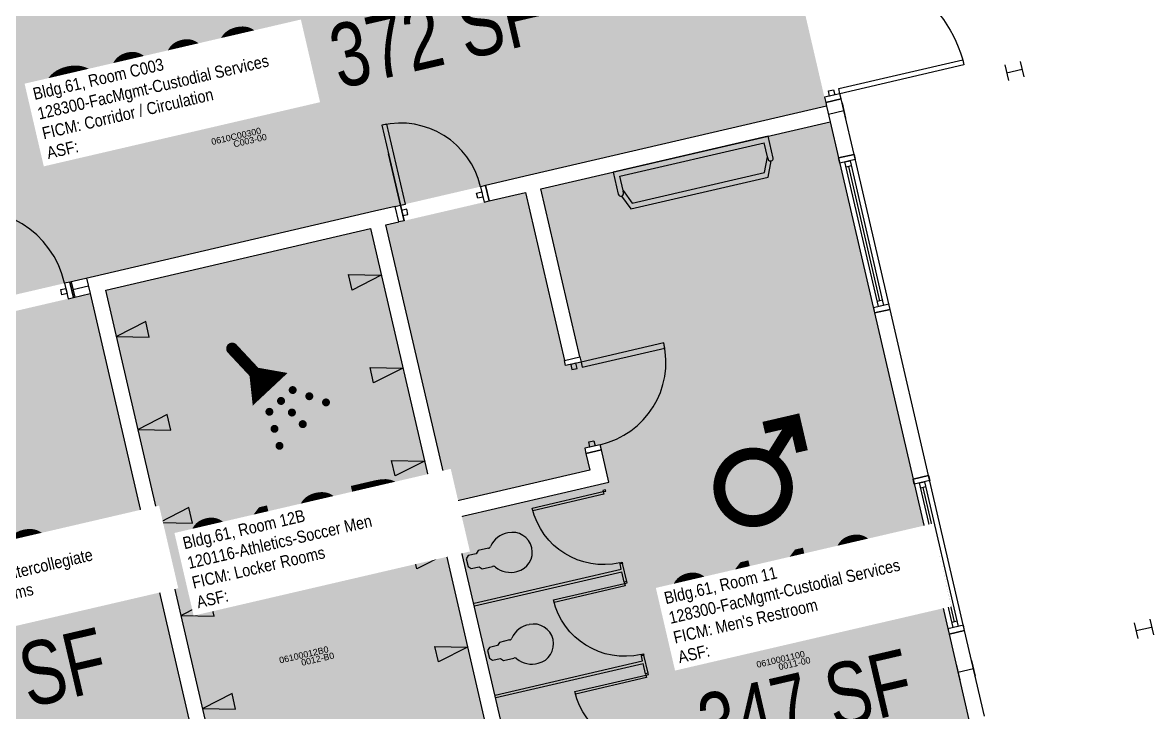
# Model space of a CAD drawing. Header units: inches. Extents: x 69199117 to 69200699, y 27664316 to 27667609.
# Drawn here: x 69199911.7 to 69200338.2, y 27665064.9 to 27665325 of the extents above; entities that cross this region are included whole.
import ezdxf
from ezdxf.enums import TextEntityAlignment as Align

# ---------------------------------------------------------------- set-up
doc = ezdxf.new("R2010")
doc.units = ezdxf.units.IN
doc.header["$LTSCALE"] = 10
doc.header["$MEASUREMENT"] = 0
doc.layers.get('0').update_dxf_attribs({"linetype": 'CONTINUOUS'})
for name, color, linetype in [('A-COLS', 5, 'CONTINUOUS'), ('A-DOOR', 2, 'CONTINUOUS'), ('A-FLOR', 3, 'CONTINUOUS'), ('A-GLAZ', 1, 'CONTINUOUS'), ('A-IDEN-ICON', 4, 'CONTINUOUS'), ('A-IDEN-RNUM', 7, 'CONTINUOUS'), ('A-IDEN-SNUM', 4, 'CONTINUOUS'), ('A-IDEN-VNUM', 4, 'CONTINUOUS'), ('A-WALL', 5, 'CONTINUOUS'), ('AREA-TEXT', 3, 'CONTINUOUS'), ('Rooms-Category-Color', 7, 'CONTINUOUS'), ('Rooms-College-Color', 7, 'CONTINUOUS'), ('Rooms-Department-Color', 7, 'CONTINUOUS'), ('Rooms-Division-Color', 7, 'CONTINUOUS'), ('Rooms-Information', 7, 'CONTINUOUS')]:
    doc.layers.add(name, color=color, linetype=linetype)
doc.styles.add('CP_AREA', font='arial.ttf', dxfattribs={"height": 15})
doc.styles.add('CP_ROOMVNUMBER', font='arial.ttf', dxfattribs={"width": 0.85, "height": 0.075})
doc.styles.get("Standard").update_dxf_attribs({"font": 'arial.ttf'})

# ---------------------------------------------------------------- blocks, each defined once
blk = doc.blocks.new('CPSHOWER')
at = {"color": 0, "linetype": 'ByBlock'}
for points, const_width in [([(-0.0319, 0.0624, 1), (-0.0281, 0.0689, 1)], 0.0075), ([(0.0302, -0.0036, 1), (0.0345, -0.0011, 1)], 0.005), ([(0.0128, -0.0136, 1), (0.0172, -0.0111, 1)], 0.005), ([(0.0488, -0.0159, 1), (0.0531, -0.0134, 1)], 0.005), ([(-0.0045, -0.0236, 1), (-0.0002, -0.0211, 1)], 0.005), ([(0.0228, -0.0309, 1), (0.0272, -0.0284, 1)], 0.005), ([(0.0675, -0.0282, 1), (0.0718, -0.0257, 1)], 0.005), ([(-0.0031, -0.0459, 1), (0.0012, -0.0434, 1)], 0.005), ([(0.0328, -0.0482, 1), (0.0372, -0.0457, 1)], 0.005), ([(-0.0018, -0.0682, 1), (0.0025, -0.0657, 1)], 0.005)]:
    blk.add_lwpolyline(points, format="xyb", close=True, dxfattribs=dict(at, const_width=const_width))
at = {"color": 0, "linetype": 'ByBlock', "const_width": 0.015}
blk.add_lwpolyline([(-0.01, 0.031), (-0.03, 0.0656)], dxfattribs=at)
at = {"color": 0, "linetype": 'ByBlock'}
blk.add_lwpolyline([(-0.015, 0.0396, 0, 0.06, 0), (0.005, 0.005, 0.06, 0.06, 0)], format="xyseb", dxfattribs=at)
blk = doc.blocks.new('CPMEN')
at = {"const_width": 0.015}
for points in [[(0.055, 0.01), (0.055, 0.05), (0.015, 0.05)], [(0.0151, 0.0101), (0.055, 0.05)]]:
    blk.add_lwpolyline(points, dxfattribs=at)
blk.add_lwpolyline([(-0.0575, -0.02, 1), (0.0275, -0.02, 1)], format="xyb", close=True, dxfattribs=at)

msp = doc.modelspace()

# ---------------------------------------------------------------- hatches: boundary and pattern name
at = {"layer": 'Rooms-Category-Color', "true_color": 0xadadad}
for points in [[(69199713.29, 27665176.97), (69200214.94, 27665293.45), (69200191.42, 27665394.75), (69199689.77, 27665278.27)], [(69200107.2, 27665262.27), (69200216.3, 27665287.6), (69200283.02, 27665000.25), (69200115.48, 27664961.35), (69200074.43, 27665138.14), (69200132.87, 27665151.71), (69200129.59, 27665165.84), (69200123.75, 27665164.48), (69200125.67, 27665156.2), (69200073.07, 27665143.99), (69200048.76, 27665248.7), (69200101.36, 27665260.91), (69200116.51, 27665195.65), (69200122.36, 27665197.01)]]:
    msp.add_hatch(color=253, dxfattribs=at).paths.add_polyline_path(points)
at = {"layer": 'Rooms-Category-Color', "true_color": 0xffe090}
for points in [[(69199943.07, 27665224.16), (69200042.91, 27665247.34), (69200099.46, 27665003.82), (69199999.61, 27664980.64)], [(69199937.23, 27665222.8), (69199797.44, 27665190.35), (69199844.71, 27664986.76), (69199971.83, 27665016.28), (69199971.27, 27665018.72), (69199983.93, 27665021.66)]]:
    msp.add_hatch(color=41, dxfattribs=at).paths.add_polyline_path(points)
at = {"layer": 'Rooms-College-Color', "true_color": 0xadadad}
for points in [[(69199713.29, 27665176.97), (69200214.94, 27665293.45), (69200191.42, 27665394.75), (69199689.77, 27665278.27)], [(69200107.2, 27665262.27), (69200216.3, 27665287.6), (69200283.02, 27665000.25), (69200115.48, 27664961.35), (69200074.43, 27665138.14), (69200132.87, 27665151.71), (69200129.59, 27665165.84), (69200123.75, 27665164.48), (69200125.67, 27665156.2), (69200073.07, 27665143.99), (69200048.76, 27665248.7), (69200101.36, 27665260.91), (69200116.51, 27665195.65), (69200122.36, 27665197.01)], [(69199943.07, 27665224.16), (69200042.91, 27665247.34), (69200099.46, 27665003.82), (69199999.61, 27664980.64)]]:
    msp.add_hatch(color=253, dxfattribs=at).paths.add_polyline_path(points)
at = {"layer": 'Rooms-College-Color', "true_color": 0x80bc67}
msp.add_hatch(color=83, dxfattribs=at).paths.add_polyline_path([(69199937.23, 27665222.8), (69199797.44, 27665190.35), (69199844.71, 27664986.76), (69199971.83, 27665016.28), (69199971.27, 27665018.72), (69199983.93, 27665021.66)])
at = {"layer": 'Rooms-Department-Color', "true_color": 0xacacac}
for points in [[(69199713.29, 27665176.97), (69200214.94, 27665293.45), (69200191.42, 27665394.75), (69199689.77, 27665278.27)], [(69200107.2, 27665262.27), (69200216.3, 27665287.6), (69200283.02, 27665000.25), (69200115.48, 27664961.35), (69200074.43, 27665138.14), (69200132.87, 27665151.71), (69200129.59, 27665165.84), (69200123.75, 27665164.48), (69200125.67, 27665156.2), (69200073.07, 27665143.99), (69200048.76, 27665248.7), (69200101.36, 27665260.91), (69200116.51, 27665195.65), (69200122.36, 27665197.01)]]:
    msp.add_hatch(color=253, dxfattribs=at).paths.add_polyline_path(points)
at = {"layer": 'Rooms-Department-Color', "true_color": 0x604aed}
for points in [[(69199943.07, 27665224.16), (69200042.91, 27665247.34), (69200099.46, 27665003.82), (69199999.61, 27664980.64)], [(69199937.23, 27665222.8), (69199797.44, 27665190.35), (69199844.71, 27664986.76), (69199971.83, 27665016.28), (69199971.27, 27665018.72), (69199983.93, 27665021.66)]]:
    msp.add_hatch(color=173, dxfattribs=at).paths.add_polyline_path(points)
at = {"layer": 'Rooms-Division-Color', "true_color": 0xadadad}
for points in [[(69199713.29, 27665176.97), (69200214.94, 27665293.45), (69200191.42, 27665394.75), (69199689.77, 27665278.27)], [(69200107.2, 27665262.27), (69200216.3, 27665287.6), (69200283.02, 27665000.25), (69200115.48, 27664961.35), (69200074.43, 27665138.14), (69200132.87, 27665151.71), (69200129.59, 27665165.84), (69200123.75, 27665164.48), (69200125.67, 27665156.2), (69200073.07, 27665143.99), (69200048.76, 27665248.7), (69200101.36, 27665260.91), (69200116.51, 27665195.65), (69200122.36, 27665197.01)]]:
    msp.add_hatch(color=253, dxfattribs=at).paths.add_polyline_path(points)
at = {"layer": 'Rooms-Division-Color', "true_color": 0x604aed}
for points in [[(69199943.07, 27665224.16), (69200042.91, 27665247.34), (69200099.46, 27665003.82), (69199999.61, 27664980.64)], [(69199937.23, 27665222.8), (69199797.44, 27665190.35), (69199844.71, 27664986.76), (69199971.83, 27665016.28), (69199971.27, 27665018.72), (69199983.93, 27665021.66)]]:
    msp.add_hatch(color=173, dxfattribs=at).paths.add_polyline_path(points)

# ---------------------------------------------------------------- linework, layer by layer
at = {"layer": 'A-COLS'}
for p, q in [((69200282.16, 27665309.05), (69200283.51, 27665303.21)), ((69200288, 27665310.41), (69200289.36, 27665304.56)), ((69200282.84, 27665306.13), (69200288.68, 27665307.49)), ((69200214.94, 27665293.45), (69200216.3, 27665287.6)), ((69200215.62, 27665290.52), (69200221.47, 27665291.88)), ((69200220.79, 27665294.8), (69200222.15, 27665288.96)), ((69199935.87, 27665228.65), (69199937.23, 27665222.8)), ((69199930.02, 27665227.29), (69199931.38, 27665221.45)), ((69199930.7, 27665224.37), (69199936.55, 27665225.73)), ((69200336.85, 27665100.01), (69200338.21, 27665094.16)), ((69200331.01, 27665098.65), (69200332.37, 27665092.8)), ((69200331.69, 27665095.73), (69200337.53, 27665097.08)), ((69200263.8, 27665083.04), (69200265.15, 27665077.2)), ((69200269.64, 27665084.4), (69200271, 27665078.56)), ((69200264.48, 27665080.12), (69200270.32, 27665081.48))]:
    msp.add_line(p, q, dxfattribs=at)
at = {"layer": 'A-DOOR'}
for p, q in [((69200219.55, 27665300.16), (69200266.3, 27665311.02)), ((69200266.75, 27665309.07), (69200220, 27665298.21)), ((69200266.3, 27665311.02), (69200266.75, 27665309.07)), ((69200220, 27665298.21), (69200219.55, 27665300.16)), ((69200049.16, 27665286.78), (69200047.21, 27665286.33)), ((69200047.21, 27665286.33), (69200054.22, 27665256.13)), ((69200056.17, 27665256.58), (69200049.16, 27665286.78)), ((69200055.58, 27665250.28), (69200049.72, 27665275.49)), ((69200054.22, 27665256.13), (69200056.17, 27665256.58)), ((69200153.53, 27665204.24), (69200122.36, 27665197.01)), ((69200122.81, 27665195.06), (69200153.98, 27665202.3)), ((69200153.98, 27665202.3), (69200153.53, 27665204.24)), ((69200122.36, 27665197.01), (69200122.81, 27665195.06))]:
    msp.add_line(p, q, dxfattribs=at)
at = {"layer": 'A-DOOR', "extrusion": (0, 0, -1)}
msp.add_arc((-69200220, 27665298.21), 48, 76.9283, 166.9283, dxfattribs=at)
at = {"layer": 'A-DOOR'}
for centre, radius, start, end in [((69200054.22, 27665256.13), 31, 13.0717, 103.0717), ((69199892.52, 27665218.58), 36, 13.0717, 103.0717), ((69200122.36, 27665197.01), 32, 283.0717, 13.0717)]:
    msp.add_arc(centre, radius, start, end, dxfattribs=at)
at = {"layer": 'A-FLOR'}
for p, q in [((69200192.92, 27665282.17), (69200134.48, 27665268.6)), ((69200136.95, 27665267.1), (69200191.36, 27665279.73)), ((69200192.61, 27665274.35), (69200191.36, 27665279.73)), ((69200194.84, 27665273.89), (69200192.92, 27665282.17)), ((69200191.49, 27665268.49), (69200192.62, 27665274.34)), ((69200192.73, 27665274.14), (69200192.89, 27665273.44)), ((69200192.93, 27665266.78), (69200194.06, 27665272.85)), ((69200134.48, 27665268.6), (69200136.4, 27665260.33)), ((69200138.2, 27665261.71), (69200136.95, 27665267.1)), ((69200141.12, 27665254.75), (69200192.93, 27665266.78)), ((69200141.66, 27665256.93), (69200191.49, 27665268.49)), ((69200138.2, 27665261.71), (69200141.66, 27665256.93)), ((69200137.6, 27665259.58), (69200141.12, 27665254.75)), ((69200138.35, 27665260.78), (69200138.19, 27665261.48)), ((69200034.62, 27665230.02), (69200046.98, 27665229.81)), ((69200035.97, 27665224.17), (69200034.62, 27665230.02)), ((69200046.98, 27665229.81), (69200035.97, 27665224.17)), ((69199958.15, 27665212.26), (69199947.14, 27665206.63)), ((69199959.51, 27665206.42), (69199958.15, 27665212.26)), ((69199947.14, 27665206.63), (69199959.51, 27665206.42)), ((69200042.76, 27665194.95), (69200055.13, 27665194.74)), ((69200044.12, 27665189.11), (69200042.76, 27665194.95)), ((69200055.13, 27665194.74), (69200044.12, 27665189.11)), ((69199966.29, 27665177.2), (69199955.28, 27665171.56)), ((69199967.65, 27665171.35), (69199966.29, 27665177.2)), ((69199955.28, 27665171.56), (69199967.65, 27665171.35)), ((69200050.9, 27665159.88), (69200063.27, 27665159.68)), ((69200052.26, 27665154.04), (69200050.9, 27665159.88)), ((69200063.27, 27665159.68), (69200052.26, 27665154.04)), ((69200103.94, 27665141.92), (69200130.73, 27665148.13)), ((69200130.96, 27665147.16), (69200104.17, 27665140.94)), ((69200131.59, 27665148.85), (69200130.62, 27665148.62)), ((69200130.62, 27665148.62), (69200130.73, 27665148.13)), ((69200130.73, 27665148.13), (69200131.7, 27665148.36)), ((69200130.73, 27665148.13), (69200130.96, 27665147.16)), ((69200131.7, 27665148.36), (69200131.59, 27665148.85)), ((69199974.44, 27665142.13), (69199963.43, 27665136.49)), ((69199975.79, 27665136.29), (69199974.44, 27665142.13)), ((69200104.17, 27665140.94), (69200103.94, 27665141.92)), ((69199963.43, 27665136.49), (69199975.79, 27665136.29)), ((69200083.5, 27665125.88, -2), (69200082.75, 27665124.68, -2)), ((69200087.4, 27665126.78, -2), (69200083.5, 27665125.88, -2)), ((69200060.4, 27665118.97), (69200059.04, 27665124.82)), ((69200059.04, 27665124.82), (69200071.41, 27665124.61)), ((69200071.41, 27665124.61), (69200060.4, 27665118.97)), ((69200079.83, 27665124, -2), (69200079.08, 27665122.8, -2)), ((69200079.08, 27665122.8, -2), (69200079.76, 27665119.87, -2)), ((69200082.75, 27665124.68, -2), (69200079.83, 27665124, -2)), ((69200136.95, 27665121.35), (69200137.92, 27665121.57)), ((69200136.95, 27665121.35), (69200137.92, 27665121.57)), ((69200137.06, 27665120.86), (69200136.95, 27665121.35)), ((69200138.04, 27665121.09), (69200137.06, 27665120.86)), ((69200138.04, 27665121.09), (69200137.06, 27665120.86)), ((69200137.92, 27665121.57), (69200138.04, 27665121.09)), ((69200137.92, 27665121.57), (69200138.04, 27665121.09)), ((69200139.62, 27665114.27), (69200138.04, 27665121.09)), ((69200079.76, 27665119.87, -2), (69200080.96, 27665119.13, -2)), ((69200080.96, 27665119.13, -2), (69200083.88, 27665119.81, -2)), ((69200081.99, 27665106.02), (69200137.52, 27665118.91)), ((69200082.22, 27665105.05), (69200137.74, 27665117.94)), ((69200083.88, 27665119.81, -2), (69200085.08, 27665119.06, -2)), ((69200085.08, 27665119.06, -2), (69200088.98, 27665119.96, -2)), ((69200137.52, 27665118.91), (69200137.06, 27665120.86)), ((69200138.65, 27665114.04), (69200137.74, 27665117.94)), ((69200111.97, 27665107.33), (69200138.76, 27665113.55)), ((69200138.99, 27665112.58), (69200112.2, 27665106.36)), ((69200139.62, 27665114.27), (69200138.65, 27665114.04)), ((69200139.62, 27665114.27), (69200138.65, 27665114.04)), ((69200138.65, 27665114.04), (69200138.76, 27665113.55)), ((69200138.76, 27665113.55), (69200139.73, 27665113.78)), ((69200138.76, 27665113.55), (69200139.73, 27665113.78)), ((69200138.76, 27665113.55), (69200138.99, 27665112.58)), ((69200139.73, 27665113.78), (69200139.62, 27665114.27)), ((69200139.73, 27665113.78), (69200139.62, 27665114.27)), ((69199982.58, 27665107.06), (69199971.57, 27665101.43)), ((69199983.93, 27665101.22), (69199982.58, 27665107.06)), ((69200112.2, 27665106.36), (69200111.97, 27665107.33)), ((69199971.57, 27665101.43), (69199983.93, 27665101.22)), ((69200091.53, 27665091.3, -2), (69200090.78, 27665090.1, -2)), ((69200095.42, 27665092.2, -2), (69200091.53, 27665091.3, -2)), ((69200067.19, 27665089.75), (69200079.55, 27665089.54)), ((69200068.54, 27665083.91), (69200067.19, 27665089.75)), ((69200079.55, 27665089.54), (69200068.54, 27665083.91)), ((69200087.86, 27665089.42, -2), (69200087.11, 27665088.22, -2)), ((69200087.11, 27665088.22, -2), (69200087.79, 27665085.29, -2)), ((69200090.78, 27665090.1, -2), (69200087.86, 27665089.42, -2)), ((69200144.98, 27665086.77), (69200145.95, 27665086.99)), ((69200144.98, 27665086.77), (69200145.95, 27665086.99)), ((69200144.98, 27665086.77), (69200145.95, 27665086.99)), ((69200145.95, 27665086.99), (69200146.07, 27665086.51)), ((69200145.95, 27665086.99), (69200146.07, 27665086.51)), ((69200145.95, 27665086.99), (69200146.07, 27665086.51)), ((69200087.79, 27665085.29, -2), (69200088.99, 27665084.55, -2)), ((69200088.99, 27665084.55, -2), (69200091.91, 27665085.22, -2)), ((69200090.02, 27665071.44), (69200145.54, 27665084.33)), ((69200090.02, 27665071.44), (69200145.54, 27665084.33)), ((69200090.25, 27665070.47), (69200145.77, 27665083.36)), ((69200090.25, 27665070.47), (69200145.77, 27665083.36)), ((69200091.91, 27665085.22, -2), (69200093.11, 27665084.48, -2)), ((69200093.11, 27665084.48, -2), (69200097.01, 27665085.38, -2)), ((69200145.09, 27665086.28), (69200144.98, 27665086.77)), ((69200146.07, 27665086.51), (69200145.09, 27665086.28)), ((69200146.07, 27665086.51), (69200145.09, 27665086.28)), ((69200146.07, 27665086.51), (69200145.09, 27665086.28)), ((69200145.54, 27665084.33), (69200145.09, 27665086.28)), ((69200145.54, 27665084.33), (69200145.09, 27665086.28)), ((69200146.68, 27665079.46), (69200145.77, 27665083.36)), ((69200146.68, 27665079.46), (69200145.77, 27665083.36)), ((69200147.65, 27665079.69), (69200146.07, 27665086.51)), ((69200147.65, 27665079.69), (69200146.07, 27665086.51)), ((69200120, 27665072.75), (69200146.79, 27665078.97)), ((69200147.65, 27665079.69), (69200146.68, 27665079.46)), ((69200147.65, 27665079.69), (69200146.68, 27665079.46)), ((69200147.65, 27665079.69), (69200146.68, 27665079.46)), ((69200146.68, 27665079.46), (69200146.79, 27665078.97)), ((69200146.79, 27665078.97), (69200147.76, 27665079.2)), ((69200146.79, 27665078.97), (69200147.76, 27665079.2)), ((69200146.79, 27665078.97), (69200147.76, 27665079.2)), ((69200146.79, 27665078.97), (69200147.01, 27665078)), ((69200147.76, 27665079.2), (69200147.65, 27665079.69)), ((69200147.76, 27665079.2), (69200147.65, 27665079.69)), ((69200147.76, 27665079.2), (69200147.65, 27665079.69)), ((69200147.01, 27665078), (69200120.23, 27665071.78)), ((69199990.72, 27665072), (69199979.71, 27665066.36)), ((69199992.08, 27665066.15), (69199990.72, 27665072)), ((69200120.23, 27665071.78), (69200120, 27665072.75)), ((69199979.71, 27665066.36), (69199992.08, 27665066.15))]:
    msp.add_line(p, q, dxfattribs=at)
for centre, radius, start, end in [((69200193.2, 27665274.56), 0.628, 186.4531, 221.7265), ((69200193.83, 27665273.84), 1.02, 202.9515, 3.1919), ((69200137.38, 27665260.55), 1, 193.0717, 13.0717), ((69200095.92, 27665124.33, -2), 8.29, 97.8822, 157.5895), ((69200096.47, 27665125.29, -2), 7.5, 283.0717, 103.0717), ((69200087.11, 27665128, -2), 1.25, 283.0717, 336.2018), ((69200089.26, 27665118.74, -2), 1.25, 49.9416, 103.0717), ((69200095.79, 27665126.76, -2), 9.09, 230.9592, 285.1503), ((69200103.95, 27665089.75, -2), 8.29, 97.8822, 157.5895), ((69200104.5, 27665090.71, -2), 7.5, 283.0717, 103.0717), ((69200095.14, 27665093.42, -2), 1.25, 283.0717, 336.2018), ((69200097.29, 27665084.16, -2), 1.25, 49.9416, 103.0717), ((69200103.82, 27665092.18, -2), 9.09, 230.9592, 285.1503)]:
    msp.add_arc(centre, radius, start, end, dxfattribs=at)
at = {"layer": 'A-FLOR', "extrusion": (0, 0, -1)}
for centre in [(-69200130.73, 27665148.13), (-69200138.76, 27665113.55), (-69200146.79, 27665078.97)]:
    msp.add_arc(centre, 27.5, 256.9283, 346.9283, dxfattribs=at)
at = {"layer": 'A-GLAZ'}
for p, q in [((69200225.31, 27665275.32), (69200219.47, 27665273.97)), ((69200238.88, 27665216.88), (69200225.31, 27665275.32)), ((69200219.47, 27665273.97), (69200233.04, 27665215.52)), ((69200234.53, 27665217.92), (69200221.87, 27665272.47)), ((69200224.27, 27665270.97), (69200222.32, 27665270.52)), ((69200235.06, 27665220.09), (69200223.29, 27665270.75)), ((69200223.82, 27665272.92), (69200236.48, 27665218.37)), ((69200236.03, 27665220.32), (69200234.08, 27665219.87)), ((69200233.04, 27665215.52), (69200238.88, 27665216.88)), ((69200253.42, 27665154.26), (69200247.58, 27665152.9)), ((69200247.58, 27665152.9), (69200261.15, 27665094.45)), ((69200262.64, 27665096.86), (69200249.98, 27665151.4)), ((69200251.93, 27665151.86), (69200264.59, 27665097.31)), ((69200266.99, 27665095.81), (69200253.42, 27665154.26)), ((69200252.38, 27665149.91), (69200250.43, 27665149.46)), ((69200263.17, 27665099.03), (69200251.4, 27665149.68)), ((69200261.15, 27665094.45), (69200266.99, 27665095.81)), ((69200264.14, 27665099.26), (69200262.19, 27665098.8))]:
    msp.add_line(p, q, dxfattribs=at)
at = {"layer": 'A-WALL'}
for p, q in [((69200220, 27665298.21), (69200214.15, 27665296.86)), ((69200214.15, 27665296.86), (69200214.61, 27665294.91)), ((69200214.61, 27665294.91), (69200220.45, 27665296.26)), ((69200220.45, 27665296.26), (69200214.61, 27665294.91)), ((69200215.65, 27665299.26), (69200217.6, 27665299.71)), ((69200216.1, 27665297.31), (69200215.65, 27665299.26)), ((69200218.05, 27665297.76), (69200216.1, 27665297.31)), ((69200217.6, 27665299.71), (69200218.05, 27665297.76)), ((69200220.45, 27665296.26), (69200220, 27665298.21)), ((69200221.47, 27665291.88), (69200220.45, 27665296.26)), ((69200214.94, 27665293.45), (69200102.92, 27665267.44)), ((69200214.61, 27665294.91), (69200214.94, 27665293.45)), ((69200225.31, 27665275.32), (69200221.47, 27665291.88)), ((69200107.2, 27665262.27), (69200216.3, 27665287.6)), ((69200216.3, 27665287.6), (69200219.47, 27665273.97)), ((69200219.47, 27665273.97), (69200225.31, 27665275.32)), ((69200219.47, 27665273.97), (69200225.31, 27665275.32)), ((69200225.31, 27665275.32), (69200225.76, 27665273.37)), ((69200219.92, 27665272.02), (69200219.47, 27665273.97)), ((69200225.76, 27665273.37), (69200219.92, 27665272.02)), ((69200221.87, 27665272.47), (69200223.82, 27665272.92)), ((69200102.92, 27665267.44), (69200086.36, 27665263.59)), ((69200086.36, 27665263.59), (69200084.42, 27665263.14)), ((69200084.42, 27665263.14), (69200085.77, 27665257.3)), ((69200087.72, 27665257.75), (69200086.36, 27665263.59)), ((69200086.36, 27665263.59), (69200087.72, 27665257.75)), ((69200121.9, 27665198.96), (69200107.2, 27665262.27)), ((69200082.92, 27665260.74), (69200084.87, 27665261.19)), ((69200083.37, 27665258.79), (69200082.92, 27665260.74)), ((69200085.32, 27665259.24), (69200083.37, 27665258.79)), ((69200084.87, 27665261.19), (69200085.32, 27665259.24)), ((69200085.77, 27665257.3), (69200087.72, 27665257.75)), ((69200087.72, 27665257.75), (69200101.36, 27665260.91)), ((69200101.36, 27665260.91), (69200116.06, 27665197.6)), ((69200044.48, 27665253.87), (69199938.79, 27665229.33)), ((69200052.27, 27665255.68), (69200044.48, 27665253.87)), ((69200052.27, 27665255.68), (69200054.22, 27665256.13)), ((69200053.63, 27665249.83), (69200052.27, 27665255.68)), ((69200053.63, 27665249.83), (69200052.27, 27665255.68)), ((69200054.22, 27665256.13), (69200055.58, 27665250.28)), ((69200056.62, 27665254.63), (69200054.67, 27665254.18)), ((69200054.67, 27665254.18), (69200055.12, 27665252.23)), ((69200057.07, 27665252.68), (69200056.62, 27665254.63)), ((69200048.76, 27665248.7), (69200053.63, 27665249.83)), ((69200055.58, 27665250.28), (69200053.63, 27665249.83)), ((69200055.12, 27665252.23), (69200057.07, 27665252.68)), ((69199943.07, 27665224.16), (69200042.91, 27665247.34)), ((69200042.91, 27665247.34), (69200067.91, 27665139.71)), ((69200073.07, 27665143.99), (69200048.76, 27665248.7)), ((69199938.79, 27665229.33), (69199929.54, 27665227.18)), ((69199926.09, 27665224.33), (69199928.04, 27665224.78)), ((69199926.55, 27665222.38), (69199926.09, 27665224.33)), ((69199929.54, 27665227.18), (69199927.59, 27665226.73)), ((69199927.59, 27665226.73), (69199928.95, 27665220.88)), ((69199928.04, 27665224.78), (69199928.49, 27665222.83)), ((69199930.89, 27665221.33), (69199929.54, 27665227.18)), ((69199929.54, 27665227.18), (69199930.89, 27665221.33)), ((69199999.61, 27664980.64), (69199943.07, 27665224.16)), ((69199928.49, 27665222.83), (69199926.55, 27665222.38)), ((69199928.95, 27665220.88), (69199930.89, 27665221.33)), ((69199930.89, 27665221.33), (69199937.23, 27665222.8)), ((69199937.23, 27665222.8), (69199994.45, 27664976.36)), ((69200238.43, 27665218.82), (69200232.59, 27665217.47)), ((69200232.59, 27665217.47), (69200233.04, 27665215.52)), ((69200233.04, 27665215.52), (69200238.88, 27665216.88)), ((69200238.88, 27665216.88), (69200233.04, 27665215.52)), ((69200233.04, 27665215.52), (69200247.58, 27665152.9)), ((69200236.48, 27665218.37), (69200234.53, 27665217.92)), ((69200238.88, 27665216.88), (69200238.43, 27665218.82)), ((69200253.42, 27665154.26), (69200238.88, 27665216.88)), ((69200116.06, 27665197.6), (69200121.9, 27665198.96)), ((69200116.06, 27665197.6), (69200121.9, 27665198.96)), ((69200121.9, 27665198.96), (69200122.36, 27665197.01)), ((69200116.51, 27665195.65), (69200116.06, 27665197.6)), ((69200122.36, 27665197.01), (69200116.51, 27665195.65)), ((69200120.41, 27665196.56), (69200118.46, 27665196.1)), ((69200118.46, 27665196.1), (69200118.91, 27665194.15)), ((69200118.91, 27665194.15), (69200120.86, 27665194.61)), ((69200120.86, 27665194.61), (69200120.41, 27665196.56)), ((69200129.59, 27665165.84), (69200123.75, 27665164.48)), ((69200123.75, 27665164.48), (69200124.2, 27665162.53)), ((69200124.2, 27665162.53), (69200130.05, 27665163.89)), ((69200130.05, 27665163.89), (69200124.2, 27665162.53)), ((69200125.25, 27665166.88), (69200127.19, 27665167.33)), ((69200125.7, 27665164.93), (69200125.25, 27665166.88)), ((69200127.65, 27665165.38), (69200125.7, 27665164.93)), ((69200127.19, 27665167.33), (69200127.65, 27665165.38)), ((69200130.05, 27665163.89), (69200129.59, 27665165.84)), ((69200132.87, 27665151.71), (69200130.05, 27665163.89)), ((69200124.2, 27665162.53), (69200125.67, 27665156.2)), ((69200125.67, 27665156.2), (69200073.07, 27665143.99)), ((69200074.43, 27665138.14), (69200132.87, 27665151.71)), ((69200247.58, 27665152.9), (69200253.42, 27665154.26)), ((69200247.58, 27665152.9), (69200253.42, 27665154.26)), ((69200248.03, 27665150.95), (69200247.58, 27665152.9)), ((69200253.87, 27665152.31), (69200248.03, 27665150.95)), ((69200249.98, 27665151.4), (69200251.93, 27665151.86)), ((69200253.42, 27665154.26), (69200253.87, 27665152.31)), ((69200067.91, 27665139.71), (69200099.46, 27665003.82)), ((69200105.98, 27665002.26), (69200074.43, 27665138.14)), ((69200266.54, 27665097.76), (69200260.7, 27665096.4)), ((69200260.7, 27665096.4), (69200261.15, 27665094.45)), ((69200261.15, 27665094.45), (69200266.99, 27665095.81)), ((69200266.99, 27665095.81), (69200261.15, 27665094.45)), ((69200264.59, 27665097.31), (69200262.64, 27665096.86)), ((69200266.99, 27665095.81), (69200266.54, 27665097.76)), ((69200274.5, 27665063.46), (69200266.99, 27665095.81)), ((69200261.15, 27665094.45), (69200268.66, 27665062.1))]:
    msp.add_line(p, q, dxfattribs=at)

# ---------------------------------------------------------------- block references
at = {"layer": 'A-IDEN-ICON', "xscale": 300, "yscale": 300, "zscale": 300, "rotation": 13.07167198747238}
for name, p in [('CPSHOWER', (69200003.98, 27665184.94)), ('CPMEN', (69200190.28, 27665156.62))]:
    msp.add_blockref(name, p, dxfattribs=at)

# ---------------------------------------------------------------- texts
at = {"layer": 'A-FLOR', "flags": 9}
for tag, p, s in [('FU_COLD', (69200134.5, 27665268.58), '5.0'), ('FU_HOT', (69200134.51, 27665268.56), '0.0'), ('FU_WASTE', (69200134.51, 27665268.53), '4.0'), ('FU_TOTAL', (69200134.52, 27665268.51), '5.0'), ('FIXT_CODE', (69200134.52, 27665268.48), '5')]:
    msp.add_attdef(tag, p, s, height=0.01, rotation=13.0717, dxfattribs=at)
at = {"layer": 'A-IDEN-RNUM'}
for s, p in [('C003-00', (69199997.5, 27665280.57)), ('0012-B0', (69200023.02, 27665085.01)), ('0011-00', (69200202.84, 27665083.33))]:
    msp.add_text(s, height=2.4, rotation=13.0717, dxfattribs=at).set_placement(p, align=Align.MIDDLE_CENTER)
at = {"layer": 'A-IDEN-SNUM'}
for s, p in [('0610C00300', (69199992.28, 27665282.18)), ('06100012B0', (69200017.8, 27665086.63)), ('0610001100', (69200197.62, 27665084.95))]:
    msp.add_text(s, height=2.4, rotation=13.0717, dxfattribs=at).set_placement(p, align=Align.MIDDLE_CENTER)
at = {"layer": 'A-IDEN-VNUM', "style": 'CP_ROOMVNUMBER', "width": 0.85}
for s, p in [('C003', (69199962.06, 27665299.35)), ('012B', (69200017.57, 27665129.68)), ('013', (69199895.22, 27665112.95)), ('0110', (69200197.08, 27665108.49))]:
    msp.add_text(s, height=32, rotation=13.0717, dxfattribs=at).set_placement(p, align=Align.MIDDLE_CENTER)
at = {"layer": 'AREA-TEXT', "style": 'CP_AREA', "width": 0.75}
for s, p in [('372 SF', (69200067.97, 27665320.85)), ('208 SF', (69199903.08, 27665076.37)), ('347 SF', (69200206.91, 27665068.3))]:
    msp.add_text(s, height=24, rotation=13.0717, dxfattribs=at).set_placement(p, align=Align.MIDDLE_CENTER)

# ---------------------------------------------------------------- next in the draw order: texts
at = {"layer": 'Rooms-Information', "char_height": 4.5714, "width": 102.4, "attachment_point": 7, "rotation": 13.0717, "style": 'CP_ROOMVNUMBER', "bg_fill": 3, "box_fill_scale": 1.5, "bg_fill_color": 256, "bg_fill_true_color": 13158600, "bg_fill_transparency": 0}
for s, insert in [('Bldg.61, Room C003^M^J128300-FacMgmt-Custodial Services^M^JFICM: Corridor / Circulation^M^JASF: ', (69199921.44, 27665273.49)), ('Bldg.61, Room 13^M^J120100-Athletics-Intercollegiate^M^JFICM: Locker Rooms^M^JASF: 700', (69199867.96, 27665090.2)), ("Bldg.61, Room 11^M^J128300-FacMgmt-Custodial Services^M^JFICM: Men's Restroom^M^JASF: ", (69200159.53, 27665083.34))]:
    msp.add_mtext(s, dxfattribs=dict(at, insert=insert))

# ---------------------------------------------------------------- next in the draw order: texts
at = {"layer": 'Rooms-Information', "insert": (69199977.96, 27665104.05), "char_height": 4.5714, "width": 102.4, "attachment_point": 7, "rotation": 13.0717, "style": 'CP_ROOMVNUMBER', "bg_fill": 3, "box_fill_scale": 1.5, "bg_fill_color": 256, "bg_fill_true_color": 13158600, "bg_fill_transparency": 0}
msp.add_mtext('Bldg.61, Room 12B^M^J120116-Athletics-Soccer Men^M^JFICM: Locker Rooms^M^JASF: ', dxfattribs=at)

doc.saveas('drawing.dxf')
